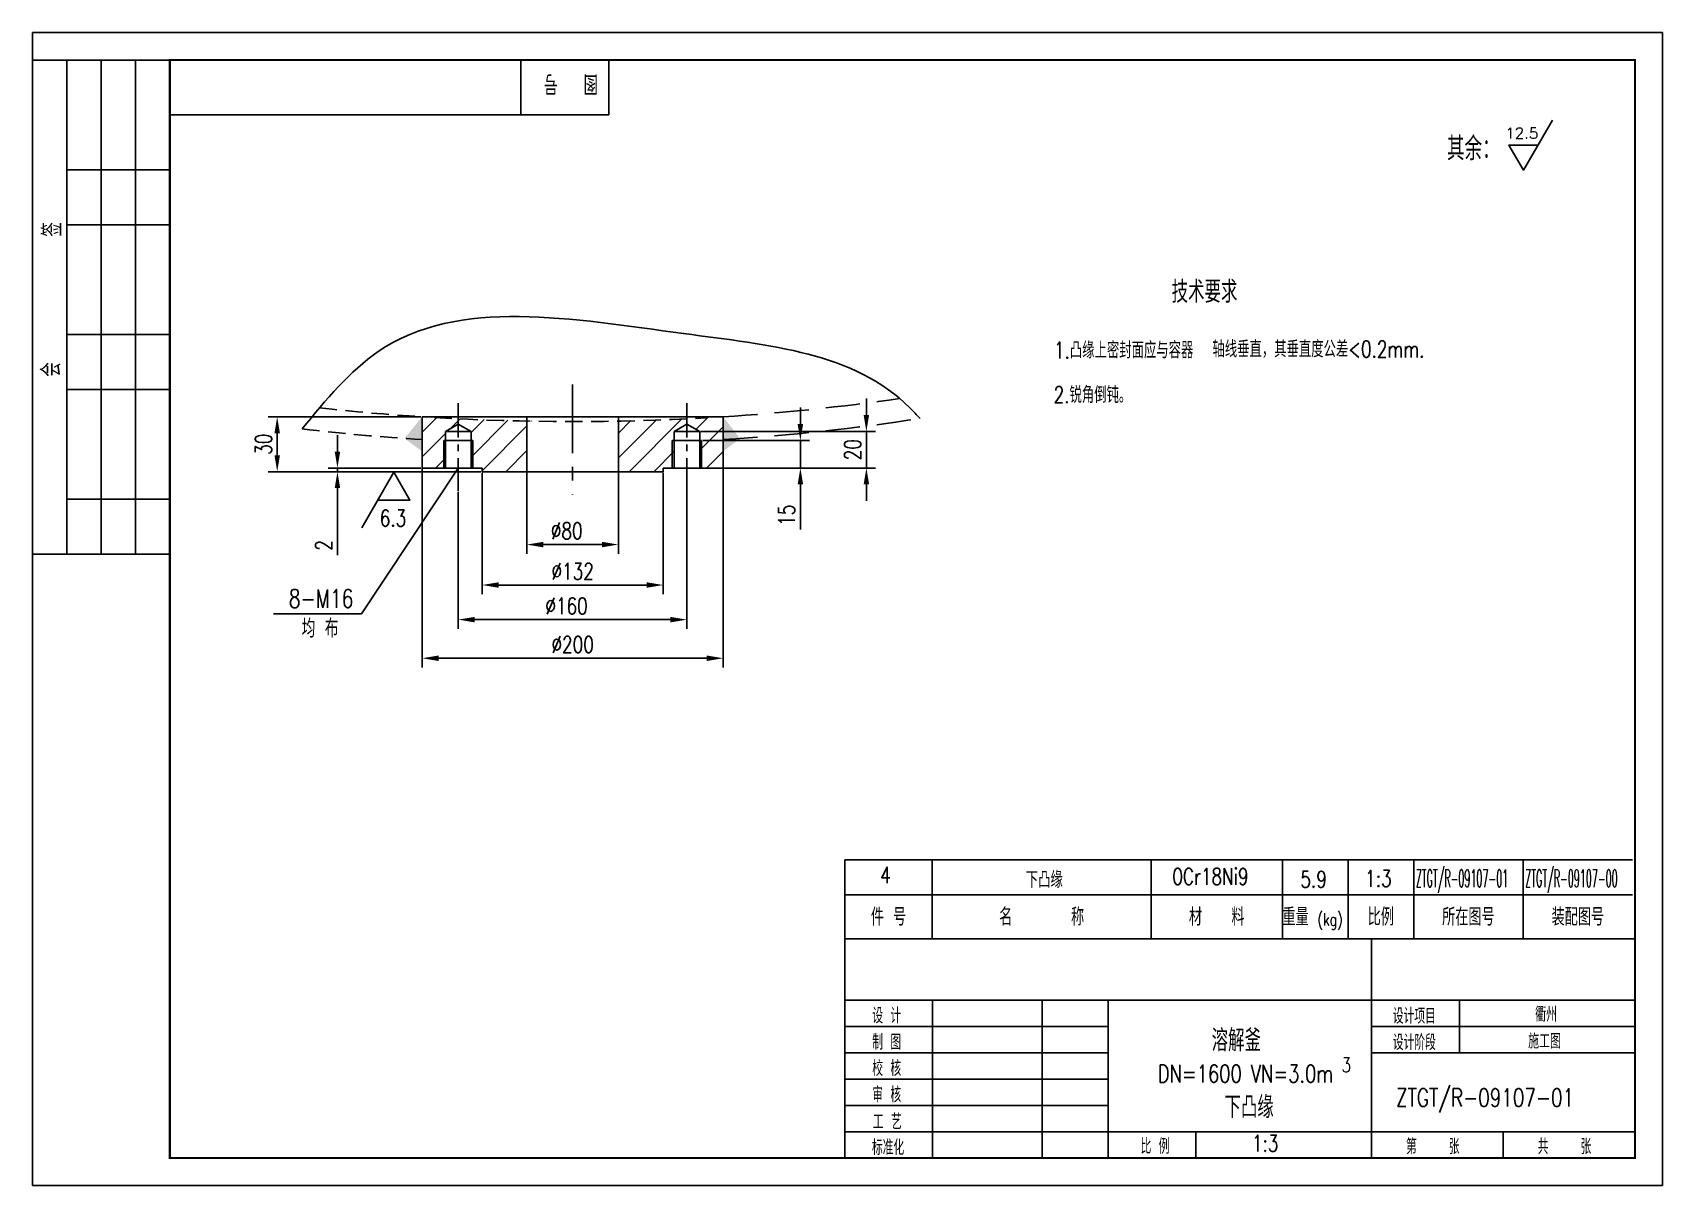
# Model space of a CAD drawing. Extents: x 6109 to 86747, y -17046 to 6992.
# Drawn here: x 42434 to 43325, y -4440 to -3810 of the extents above; entities that cross this region are included whole.
import ezdxf
from ezdxf.enums import TextEntityAlignment as Align

# ---------------------------------------------------------------- set-up
doc = ezdxf.new("R2010")
doc.units = 0
doc.header["$LTSCALE"] = 150
doc.header["$MEASUREMENT"] = 0
for name, pattern in [('CENTER', [2, 1.25, -0.25, 0.25, -0.25]), ('CONTINOUS', [0]), ('HIDDEN', [9.525, 6.35, -3.175]), ('HIDDEN2', [0.1875, 0.125, -0.0625])]:
    doc.linetypes.add(name, pattern=pattern)
doc.layers.get('0').update_dxf_attribs({"linetype": 'CONTINUOUS'})
doc.layers.get('DEFPOINTS').update_dxf_attribs({"linetype": 'CONTINUOUS'})
for name, color, linetype in [('1', 7, 'CONTINUOUS'), ('3', 7, 'CONTINUOUS'), ('4', 4, 'CONTINOUS'), ('8', 12, 'CONTINUOUS'), ('BZ', 7, 'CONTINUOUS'), ('HGJ', 1, 'CONTINUOUS'), ('HGJX', 2, 'CENTER'), ('HGJY', 7, 'CONTINUOUS'), ('JGHF', 5, 'CONTINUOUS'), ('K1', 4, 'CONTINUOUS'), ('MXB', 7, 'CONTINUOUS'), ('TANK', 1, 'CONTINUOUS'), ('ZXX', 2, 'CENTER')]:
    doc.layers.add(name, color=color, linetype=linetype)
doc.styles.add('HZ', font='txt', dxfattribs={"width": 0.75, "bigfont": 'hztxt'})
doc.styles.add('HZFS', font='simplex.shx', dxfattribs={"width": 0.75, "bigfont": 'hzfs.shx'})
doc.styles.get("Standard").update_dxf_attribs({"font": 'txt', "width": 0.75, "bigfont": 'hztxt.shx'})
doc.dimstyles.get("Standard").update_dxf_attribs({"dimtxt": 0.18, "dimasz": 0.18, "dimexe": 0.18, "dimexo": 0.0625, "dimgap": 0.09, "dimtad": 0, "dimtih": 1, "dimtoh": 1, "dimdec": 4, "dimzin": 0, "dimdsep": 46, "dimtxsty": 'Standard', "dimcen": 0.09, "dimadec": 0, "dimazin": 0, "dimtfac": 1, "dimtdec": 4, "dimtofl": 0, "dimtmove": 0, "dimatfit": 3, "dimfxl": 1, "dimtolj": 1, "dimtzin": 0, "dimarcsym": 0})

# ---------------------------------------------------------------- blocks, each defined once
blk = doc.blocks.new('*D390')
at = {"color": 0, "lineweight": -2}
for p, q in [((42600.54, -4038.79), (42600.54, -4029.79)), ((42646.17, -4047.79), (42595.54, -4047.79)), ((42646.17, -4049.79), (42595.54, -4049.79)), ((42600.54, -4047.79), (42600.54, -4049.79)), ((42600.54, -4058.79), (42600.54, -4095.34))]:
    blk.add_line(p, q, dxfattribs=at)
at = {"color": 0}
for points in [[(42599.04, -4038.79), (42602.04, -4038.79), (42600.54, -4047.79)], [(42599.04, -4058.79), (42602.04, -4058.79), (42600.54, -4049.79)]]:
    blk.add_solid(points, dxfattribs=at)
at = {"layer": 'DEFPOINTS', "color": 0}
for p in [(42600.54, -4049.79), (42646.8, -4047.79), (42646.8, -4049.79)]:
    blk.add_point(p, dxfattribs=at)
at = {"color": 0, "insert": (42593.04, -4090.09), "char_height": 9, "attachment_point": 5, "rotation": 90, "style": 'HZFS'}
blk.add_mtext('\\A1;2', dxfattribs=at)
blk = doc.blocks.new('*D391')
at = {"color": 0, "lineweight": -2}
for p, q in [((42646.17, -4019.79), (42562.62, -4019.79)), ((42567.62, -4028.79), (42567.62, -4040.79)), ((42679.01, -4049.79), (42562.62, -4049.79))]:
    blk.add_line(p, q, dxfattribs=at)
at = {"color": 0}
for points in [[(42566.12, -4028.79), (42569.12, -4028.79), (42567.62, -4019.79)], [(42566.12, -4040.79), (42569.12, -4040.79), (42567.62, -4049.79)]]:
    blk.add_solid(points, dxfattribs=at)
at = {"layer": 'DEFPOINTS', "color": 0}
for p in [(42646.8, -4019.79), (42567.62, -4049.79), (42679.63, -4049.79)]:
    blk.add_point(p, dxfattribs=at)
at = {"color": 0, "insert": (42560.12, -4034.79), "char_height": 9, "attachment_point": 5, "rotation": 90, "style": 'HZFS'}
blk.add_mtext('\\A1;30', dxfattribs=at)
blk = doc.blocks.new('HQ')
for p, q in [((-18.75, -90), (-18.75, 0)), ((-12.5, -90), (-12.5, 0)), ((-6.25, -90), (-6.25, 0)), ((64, -10), (64, 0)), ((80, -10), (80, 0)), ((0, -10), (80, -10)), ((-18.75, -20), (0, -20)), ((-18.75, -30), (0, -30)), ((-18.75, -50), (0, -50)), ((-18.75, -60), (0, -60)), ((-18.75, -80), (0, -80)), ((-25, -90), (0, -90))]:
    blk.add_line(p, q)
at = {"layer": 'K1', "color": 7}
blk.add_line((0, 0), (-25, 0), dxfattribs=at)
at = {"style": 'HZ', "width": 0.75}
for s, rotation, p in [('图  号', 180, (78.04, -2.6)), ('签', 90, (-19.68, -32.16)), ('会         ', 90, (-19.87, -57.68))]:
    blk.add_text(s, height=3.5, rotation=rotation, dxfattribs=at).set_placement(p)
blk = doc.blocks.new('*D392')
at = {"color": 0, "lineweight": -2}
for p, q in [((42853.63, -4023.79), (42853.63, -4014.79)), ((42800.26, -4032.79), (42858.63, -4032.79)), ((42853.63, -4032.79), (42853.63, -4047.79)), ((42802.66, -4047.79), (42858.63, -4047.79)), ((42853.63, -4056.79), (42853.63, -4081.44))]:
    blk.add_line(p, q, dxfattribs=at)
at = {"color": 0}
for points in [[(42852.13, -4023.79), (42855.13, -4023.79), (42853.63, -4032.79)], [(42852.13, -4056.79), (42855.13, -4056.79), (42853.63, -4047.79)]]:
    blk.add_solid(points, dxfattribs=at)
at = {"layer": 'DEFPOINTS', "color": 0}
for p in [(42799.63, -4032.79), (42802.04, -4047.79), (42853.63, -4047.79)]:
    blk.add_point(p, dxfattribs=at)
at = {"color": 0, "insert": (42846.13, -4073.62), "char_height": 9, "attachment_point": 5, "rotation": 90, "style": 'HZFS'}
blk.add_mtext('\\A1;15', dxfattribs=at)
blk = doc.blocks.new('*D393')
at = {"color": 0, "lineweight": -2}
for p, q in [((42889.71, -4018.79), (42889.71, -4009.79)), ((42799.26, -4027.79), (42894.71, -4027.79)), ((42889.71, -4027.79), (42889.71, -4047.79)), ((42800.26, -4047.79), (42894.71, -4047.79)), ((42889.71, -4056.79), (42889.71, -4065.79))]:
    blk.add_line(p, q, dxfattribs=at)
at = {"color": 0}
for points in [[(42888.21, -4018.79), (42891.21, -4018.79), (42889.71, -4027.79)], [(42888.21, -4056.79), (42891.21, -4056.79), (42889.71, -4047.79)]]:
    blk.add_solid(points, dxfattribs=at)
at = {"layer": 'DEFPOINTS', "color": 0}
for p in [(42798.63, -4027.79), (42799.63, -4047.79), (42889.71, -4047.79)]:
    blk.add_point(p, dxfattribs=at)
at = {"color": 0, "insert": (42882.21, -4037.79), "char_height": 9, "attachment_point": 5, "rotation": 90, "style": 'HZFS'}
blk.add_mtext('\\A1;20', dxfattribs=at)
blk = doc.blocks.new('*D394')
at = {"color": 0, "lineweight": -2}
for p, q in [((42704.13, -4050.42), (42704.13, -4094.63)), ((42754.13, -4048.46), (42754.13, -4094.63)), ((42713.13, -4089.63), (42745.13, -4089.63))]:
    blk.add_line(p, q, dxfattribs=at)
at = {"color": 0}
for points in [[(42713.13, -4088.13), (42713.13, -4091.13), (42704.13, -4089.63)], [(42745.13, -4088.13), (42745.13, -4091.13), (42754.13, -4089.63)]]:
    blk.add_solid(points, dxfattribs=at)
at = {"layer": 'DEFPOINTS', "color": 0}
for p in [(42704.13, -4049.79), (42754.13, -4047.83), (42754.13, -4089.63)]:
    blk.add_point(p, dxfattribs=at)
at = {"color": 0, "insert": (42725.88, -4082.13), "char_height": 9, "attachment_point": 5, "style": 'HZFS'}
blk.add_mtext('\\A1;%%C80', dxfattribs=at)
blk = doc.blocks.new('*D395')
at = {"color": 0, "lineweight": -2}
for p, q in [((42679.63, -4050.42), (42679.63, -4116.74)), ((42778.63, -4050.42), (42778.63, -4116.74)), ((42688.63, -4111.74), (42769.63, -4111.74))]:
    blk.add_line(p, q, dxfattribs=at)
at = {"color": 0}
for points in [[(42688.63, -4110.24), (42688.63, -4113.24), (42679.63, -4111.74)], [(42769.63, -4110.24), (42769.63, -4113.24), (42778.63, -4111.74)]]:
    blk.add_solid(points, dxfattribs=at)
at = {"layer": 'DEFPOINTS', "color": 0}
for p in [(42679.63, -4049.79), (42778.63, -4049.79), (42778.63, -4111.74)]:
    blk.add_point(p, dxfattribs=at)
at = {"color": 0, "insert": (42729.13, -4104.24), "char_height": 9, "attachment_point": 5, "style": 'HZFS'}
blk.add_mtext('\\A1;%%C132', dxfattribs=at)
blk = doc.blocks.new('*D396')
at = {"color": 0, "lineweight": -2}
for p, q in [((42646.8, -4047.79), (42646.8, -4156.75)), ((42811.46, -4047.79), (42811.46, -4156.75)), ((42655.8, -4151.75), (42802.46, -4151.75))]:
    blk.add_line(p, q, dxfattribs=at)
at = {"color": 0}
for points in [[(42655.8, -4150.25), (42655.8, -4153.25), (42646.8, -4151.75)], [(42802.46, -4150.25), (42802.46, -4153.25), (42811.46, -4151.75)]]:
    blk.add_solid(points, dxfattribs=at)
at = {"layer": 'DEFPOINTS', "color": 0}
for p in [(42646.8, -4047.16), (42811.46, -4047.17), (42811.46, -4151.75)]:
    blk.add_point(p, dxfattribs=at)
at = {"color": 0, "insert": (42729.13, -4144.25), "char_height": 9, "attachment_point": 5, "style": 'HZFS'}
blk.add_mtext('\\A1;%%C200', dxfattribs=at)
blk = doc.blocks.new('*D397')
at = {"color": 0, "lineweight": -2}
for p, q in [((42666.63, -4060.83), (42666.63, -4135.65)), ((42791.63, -4060.83), (42791.63, -4135.65)), ((42675.63, -4130.65), (42782.63, -4130.65))]:
    blk.add_line(p, q, dxfattribs=at)
at = {"color": 0}
for points in [[(42675.63, -4129.15), (42675.63, -4132.15), (42666.63, -4130.65)], [(42782.63, -4129.15), (42782.63, -4132.15), (42791.63, -4130.65)]]:
    blk.add_solid(points, dxfattribs=at)
at = {"layer": 'DEFPOINTS', "color": 0}
for p in [(42666.63, -4060.2), (42791.63, -4060.2), (42791.63, -4130.65)]:
    blk.add_point(p, dxfattribs=at)
at = {"color": 0, "insert": (42725.81, -4123.15), "char_height": 9, "attachment_point": 5, "style": 'HZFS'}
blk.add_mtext('\\A1;%%C160', dxfattribs=at)

msp = doc.modelspace()

# ---------------------------------------------------------------- hatches: boundary and pattern name
h = msp.add_hatch()
h.set_pattern_fill('ANSI31', color=256, scale=3, style=0)
h.set_pattern_definition([(45, (15357.681, -1763.349), (-6.735192, 6.735192), [])])
h.paths.add_polyline_path([(42666.63004, -4023.7523), (42666.63004, -4019.79375), (42646.79718, -4019.79375), (42646.79718, -4047.79375), (42658.63004, -4047.79375), (42658.63004, -4032.79375), (42659.63004, -4032.79375), (42659.63004, -4027.79375)])
h.paths.add_polyline_path([(42659.63004, -4032.79375), (42658.63004, -4032.79375), (42658.63004, -4047.79375), (42659.63004, -4047.79375)], flags=16)
h.paths.add_polyline_path([(42674.63004, -4032.79375), (42673.63004, -4032.79375), (42673.63004, -4047.79375), (42674.63004, -4047.79375)], flags=16)
edge = h.paths.add_edge_path()
edge.add_line((42674.63004, -4047.79375), (42679.63004, -4047.79375))
edge.add_line((42679.63004, -4047.79375), (42679.63004, -4049.79375))
edge.add_line((42679.63004, -4049.79375), (42704.13004, -4049.79375))
edge.add_line((42704.13004, -4049.79375), (42704.13004, -4022.17101))
edge.add_ellipse((42729.13004, -3697.41148), major_axis=(650, 0), ratio=0.5, start_angle=-95.51773437, end_angle=-92.2042275, ccw=False)
edge.add_line((42666.63004, -4020.90559), (42666.63004, -4023.7523))
edge.add_line((42666.63004, -4023.7523), (42673.63004, -4027.79375))
edge.add_line((42673.63004, -4027.79375), (42673.63004, -4032.79375))
edge.add_line((42673.63004, -4032.79375), (42674.63004, -4032.79375))
edge.add_line((42674.63004, -4032.79375), (42674.63004, -4047.79375))
edge = h.paths.add_edge_path()
edge.add_line((42783.63004, -4032.79375), (42784.63004, -4032.79375))
edge.add_line((42784.63004, -4032.79375), (42784.63004, -4027.79375))
edge.add_line((42784.63004, -4027.79375), (42791.63004, -4023.7523))
edge.add_line((42791.63004, -4023.7523), (42791.63004, -4020.90559))
edge.add_ellipse((42729.13004, -3697.41148), major_axis=(650, 0), ratio=0.5, start_angle=-87.7957725, end_angle=-84.48226563, ccw=False)
edge.add_line((42754.13004, -4022.17101), (42754.13004, -4049.79375))
edge.add_line((42754.13004, -4049.79375), (42778.63004, -4049.79375))
edge.add_line((42778.63004, -4049.79375), (42778.63004, -4047.79375))
edge.add_line((42778.63004, -4047.79375), (42783.63004, -4047.79375))
edge.add_line((42783.63004, -4047.79375), (42783.63004, -4032.79375))
h.paths.add_polyline_path([(42783.63004, -4047.79375), (42784.63004, -4047.79375), (42784.63004, -4032.79375), (42783.63004, -4032.79375)], flags=16)
h.paths.add_polyline_path([(42798.63004, -4047.79375), (42799.63004, -4047.79375), (42799.63004, -4032.79375), (42798.63004, -4032.79375)])
h.paths.add_polyline_path([(42799.63004, -4047.79375), (42811.46291, -4047.79375), (42811.46291, -4019.79375), (42791.63004, -4019.79375), (42791.63004, -4023.7523), (42798.63004, -4027.79375), (42798.63004, -4032.79375), (42799.63004, -4032.79375)])

# ---------------------------------------------------------------- linework, layer by layer
for p, q in [((42433.89468, -3809.83795), (42433.89468, -4439.83795)), ((43324.89468, -3809.83795), (42433.89468, -3809.83795)), ((43324.89468, -4439.83795), (43324.89468, -3809.83795)), ((42658.63004, -4032.79375), (42658.63004, -4047.79375)), ((42674.63004, -4032.79375), (42674.63004, -4047.79375)), ((42783.63004, -4032.79375), (42783.63004, -4047.79375)), ((42799.63004, -4032.79375), (42799.63004, -4047.79375)), ((42666.63004, -4047.79375), (42613.78527, -4127.48934)), ((42613.78527, -4127.48934), (42565.56737, -4127.48934)), ((42433.89468, -4439.83795), (43324.89468, -4439.83795))]:
    msp.add_line(p, q)
msp.add_spline([(42581.2137, -4026.39185), (42622.87695, -3984.1371), (42789.78672, -3974.3241), (42913.49637, -4014.88442), (42919.07328, -4020.74269)], degree=3)
at = {"layer": '1', "color": 1}
for q in [(42877.89468, -4425.03066), (43309.89468, -4305.03066)]:
    msp.add_line((42877.89468, -4305.03066), q, dxfattribs=at)
at = {"layer": '3'}
for p, q in [((43165.89468, -4425.03066), (43165.89468, -4305.03066)), ((42877.89468, -4338.63066), (43309.89468, -4338.63066)), ((42925.89468, -4425.03066), (42925.89468, -4338.63066)), ((42985.89468, -4425.03066), (42985.89468, -4338.63066)), ((43021.89468, -4425.03066), (43021.89468, -4338.63066)), ((43214.00843, -4338.63066), (43214.00843, -4367.43066)), ((42877.89468, -4353.03066), (43021.89468, -4353.03066)), ((43165.89468, -4353.03066), (43309.89468, -4353.03066)), ((42877.89468, -4367.43066), (43021.89468, -4367.43066)), ((43165.89468, -4367.43066), (43309.89468, -4367.43066)), ((42877.89468, -4381.83066), (43021.89468, -4381.83066)), ((42877.89468, -4396.23066), (43021.89468, -4396.23066)), ((42877.89468, -4410.63066), (43309.89468, -4410.63066)), ((43069.89468, -4410.63066), (43069.89468, -4425.03066)), ((43237.89468, -4410.63066), (43237.89468, -4425.03066))]:
    msp.add_line(p, q, dxfattribs=at)
at = {"layer": '4', "const_width": 1.2}
msp.add_lwpolyline([(43309.89468, -4424.83795), (43309.89468, -3824.83795), (42508.89468, -3824.83795), (42508.89468, -4424.83795)], close=True, dxfattribs=at)
at = {"layer": 'BZ'}
for points in [[(43256.81225, -3871.31026), (43240.99385, -3871.31026), (43248.90305, -3885.0094), (43264.72145, -3857.61112)], [(42622.61082, -4065.33012), (42640.16082, -4065.33012), (42631.38582, -4050.13137), (42613.83582, -4080.52887)]]:
    msp.add_lwpolyline(points, dxfattribs=at)
at = {"layer": 'HGJ'}
for p, q in [((42877.89468, -4261.96356), (43308.56572, -4261.96356)), ((42877.89468, -4305.03066), (42877.89468, -4261.96356))]:
    msp.add_line(p, q, dxfattribs=at)
at = {"layer": 'HGJX', "ltscale": 0.2}
msp.add_line((42729.13004, -4002.16387), (42729.13004, -4062.20434), dxfattribs=at)
at = {"layer": 'HGJY'}
for p, q in [((42925.74702, -4305.03066), (42925.74702, -4261.96356)), ((43045.37787, -4305.03066), (43045.37787, -4261.96356)), ((43117.15637, -4305.03066), (43117.15637, -4261.96356)), ((43153.04563, -4305.03066), (43153.04563, -4261.96356)), ((43188.93488, -4305.03066), (43188.93488, -4261.96356)), ((43248.7503, -4305.03066), (43248.7503, -4261.96356)), ((42877.89468, -4281.10449), (43308.56572, -4281.10449))]:
    msp.add_line(p, q, dxfattribs=at)
at = {"layer": 'JGHF'}
for points in [[(42646.79718, -4019.79375), (42637.26478, -4031.65103), (42646.79718, -4038.64065)], [(42811.46291, -4019.79375), (42820.64239, -4031.67616), (42811.46291, -4038.64065)]]:
    msp.add_solid(points, dxfattribs=at)
at = {"layer": 'TANK'}
for p, q in [((42646.79718, -4019.79375), (42646.79718, -4047.79375)), ((42729.29718, -4019.79375), (42646.79718, -4019.79375)), ((42666.63004, -4023.7523), (42659.63004, -4027.79375)), ((42666.63004, -4023.7523), (42673.63004, -4027.79375)), ((42704.13004, -4019.79375), (42704.13004, -4049.79375)), ((42728.96291, -4019.79375), (42811.46291, -4019.79375)), ((42754.13004, -4019.79375), (42754.13004, -4049.79375)), ((42791.63004, -4023.7523), (42784.63004, -4027.79375)), ((42791.63004, -4023.7523), (42798.63004, -4027.79375)), ((42811.46291, -4019.79375), (42811.46291, -4047.79375)), ((42674.63004, -4032.79375), (42658.63004, -4032.79375)), ((42659.63004, -4027.79375), (42673.63004, -4027.79375)), ((42659.63004, -4027.79375), (42659.63004, -4047.79375)), ((42673.63004, -4027.79375), (42673.63004, -4047.79375)), ((42783.63004, -4032.79375), (42799.63004, -4032.79375)), ((42798.63004, -4027.79375), (42784.63004, -4027.79375)), ((42784.63004, -4027.79375), (42784.63004, -4047.79375)), ((42798.63004, -4027.79375), (42798.63004, -4047.79375)), ((42679.63004, -4047.79375), (42646.79718, -4047.79375)), ((42679.63004, -4047.79375), (42679.63004, -4049.79375)), ((42778.63004, -4049.79375), (42679.63004, -4049.79375)), ((42778.63004, -4047.79375), (42811.46291, -4047.79375)), ((42778.63004, -4047.79375), (42778.63004, -4049.79375))]:
    msp.add_line(p, q, dxfattribs=at)
at = {"layer": 'TANK', "color": 7, "linetype": 'HIDDEN', "ltscale": 0.01}
for major_axis, ratio, start_param, end_param in [((650, 0), 0.5, 4.497863817, 4.585381855), ((-662.5, 0), 0.509433962, 1.345628503, 1.446198163), ((650, 0), 0.5, -1.687281371, -1.458387884)]:
    msp.add_ellipse((42729.13004, -3697.41148), major_axis=major_axis, ratio=ratio, start_param=start_param, end_param=end_param, dxfattribs=at)
at = {"layer": 'TANK', "color": 7, "linetype": 'HIDDEN2'}
for major_axis, ratio, start_param, end_param in [((650, 0), 0.5, -1.443789202, -1.291982868), ((662.5, 0), 0.509433962, -1.446198163, -1.280008811)]:
    msp.add_ellipse((42729.13004, -3697.41148), major_axis=major_axis, ratio=ratio, start_param=start_param, end_param=end_param, dxfattribs=at)
at = {"layer": 'ZXX', "ltscale": 0.1}
for p, q in [((42666.63004, -4012.3854), (42666.63004, -4060.20197)), ((42791.63004, -4012.3854), (42791.63004, -4060.20197)), ((42791.63004, -4012.3854), (42791.63004, -4072.05731))]:
    msp.add_line(p, q, dxfattribs=at)

# ---------------------------------------------------------------- block references
at = {"xscale": 3, "yscale": 3, "zscale": 3}
msp.add_blockref('HQ', (42508.89468, -3824.83795), dxfattribs=at)

# ---------------------------------------------------------------- texts
at = {"style": 'HZFS', "width": 0.75}
for s, p in [('8-M16', (42591.60984, -4119.1302)), ('均 布', (42591.03201, -4134.91541))]:
    msp.add_text(s, height=10, dxfattribs=at).set_placement(p, align=Align.MIDDLE)
for s, height, p in [('衢州', 8, (43261.3327, -4350.39019)), ('1:3', 9, (43107.75251, -4421.37575))]:
    msp.add_text(s, height=height, dxfattribs=at).set_placement(p, align=Align.CENTER)
for s, height, p in [('施工图', 8, (43251.44961, -4365.03011)), ('3', 8, (43149.51865, -4378.01879)), ('ZTGT/R-09107-01', 9.8304, (43179.31162, -4396.79458))]:
    msp.add_text(s, height=height, dxfattribs=at).set_placement(p)
at = {"layer": '8', "color": 7, "style": 'HZFS', "width": 0.7}
for s, p in [('设 计', (42892.95193, -4351.31072)), ('设计项目', (43177.52873, -4351.4932)), ('制 图', (42892.95193, -4365.71072)), ('设计阶段', (43177.52873, -4365.8932)), ('校 核', (42892.95193, -4380.11072)), ('审 核', (42892.95193, -4394.51072)), ('工 艺', (42893.28593, -4409.25471)), ('标准化', (42892.74615, -4423.31072)), ('比 例', (43039.61577, -4422.63066)), ('第    张', (43184.73099, -4422.79317)), ('共    张', (43256.73099, -4422.79317))]:
    msp.add_text(s, height=8.4, dxfattribs=at).set_placement(p)
at = {"layer": 'BZ', "style": 'HZFS', "width": 0.75}
for s, height, p in [('其余：', 12.8, (43221.52084, -3879.59864)), ('6.3', 9, (42630.93225, -4079.69076))]:
    msp.add_text(s, height=height, dxfattribs=at).set_placement(p, align=Align.CENTER)
at = {"layer": 'BZ', "style": 'HZFS'}
msp.add_text('12.5', height=6, dxfattribs=at).set_placement((43248.0418, -3867.79795), align=Align.CENTER)
at = {"layer": 'HGJY', "style": 'HZFS'}
for s, height, width, p in [('技术要求', 12, 0.75, (43056.58732, -3957.49319)), ('1.凸缘上密封面应与容器', 9, 0.75, (42992.28811, -3987.90322)), ('轴线垂直，其垂直度公差<0.2mm.', 9, 0.75, (43078.91344, -3987.30879)), ('2.锐角倒钝。', 9, 0.75, (42992.09802, -4012.25741)), ('ZTGT/R-09107-01', 9.5704676, 0.4, (43190.07512, -4276.81918)), ('ZTGT/R-09107-00', 9.5704676, 0.4, (43249.89054, -4276.81918)), ('重量', 9.570468, 0.75, (43117.15637, -4297.85281)), ('(kg)', 6.699327, 0.75, (43136.29731, -4297.85281))]:
    msp.add_text(s, height=height, dxfattribs=dict(at, width=width)).set_placement(p)
at = {"layer": 'HGJY', "style": 'HZFS', "width": 0.75}
for s, p in [('4', (42900.18097, -4270.24134)), ('下凸缘', (42986.98948, -4272.29646)), ('0Cr18Ni9', (43077.81095, -4270.82115))]:
    msp.add_text(s, height=9, dxfattribs=at).set_placement(p, align=Align.MIDDLE)
for s, height, p in [('1:3', 9, (43169.61291, -4276.63382)), ('5.9', 9, (43134.21769, -4277.06951)), ('件 号', 9.570468, (42901.82085, -4297.85281)), ('名      称', 9.570468, (42985.56244, -4297.85281)), ('材   料', 9.570468, (43081.26712, -4297.85281)), ('比例', 9.570468, (43170.99025, -4297.85281)), ('所在图号', 9.570468, (43218.84259, -4297.85281)), ('装配图号', 9.570468, (43278.65801, -4297.85281))]:
    msp.add_text(s, height=height, dxfattribs=at).set_placement(p, align=Align.CENTER)
at = {"layer": 'MXB', "style": 'HZFS', "width": 0.75}
msp.add_text('溶解釜', height=12, dxfattribs=at).set_placement((43078.43849, -4366.61712))
for s, height, p in [('DN=1600 VN=3.0m', 9.6, (43096.98462, -4383.60009)), ('下凸缘', 12, (43098.94093, -4403.04462))]:
    msp.add_text(s, height=height, dxfattribs=at).set_placement(p, align=Align.CENTER)

# ---------------------------------------------------------------- dimensions: what is measured, and where the dimension line sits
for base, p1, p2, text, picture, middle in [((42889.71153, -4047.79375), (42798.63004, -4027.79375), (42799.63004, -4047.79375), '20', '*D393', (42882.21153, -4037.79375)), ((42853.63398, -4047.79375), (42799.63004, -4032.79375), (42802.03805, -4047.79375), '15', '*D392', (42846.13398, -4073.61518)), ((42567.62139, -4049.79375), (42646.79718, -4019.79375), (42679.63004, -4049.79375), '30', '*D391', (42560.12139, -4034.79375))]:
    dim = msp.add_linear_dim(base=base, p1=p1, p2=p2, angle=90, text=text, dimstyle='Standard', override={"dimtxt": 9, "dimasz": 9, "dimexe": 5, "dimexo": 0.625, "dimgap": 3, "dimtad": 1, "dimtih": 0, "dimtoh": 0, "dimdec": 0, "dimzin": 8, "dimlunit": 6, "dimtxsty": 'HZFS', "dimcen": 2.5, "dimtdec": 0, "dimtofl": 1})
    dim.commit()
    dim.dimension.update_dxf_attribs({"geometry": picture, "text_midpoint": middle})
dim = msp.add_linear_dim(base=(42600.5408, -4049.79375), p1=(42646.79718, -4047.79375), p2=(42646.79718, -4049.79375), angle=90, text='2', dimstyle='Standard', override={"dimtxt": 9, "dimasz": 9, "dimexe": 5, "dimexo": 0.625, "dimgap": 3, "dimtad": 1, "dimtih": 0, "dimtoh": 0, "dimdec": 0, "dimzin": 8, "dimlunit": 6, "dimtxsty": 'HZFS', "dimcen": 2.5, "dimtdec": 0, "dimtofl": 1})
dim.commit()
dim.dimension.update_dxf_attribs({"geometry": '*D390', "text_midpoint": (42600.5408, -4090.09483), "dimtype": 160})
for base, p1, p2, text, picture, middle in [((42811.46291, -4151.75307), (42646.79718, -4047.16138), (42811.46291, -4047.16875), '%%C200', '*D396', (42729.13004, -4144.25307)), ((42778.63004, -4111.74222), (42679.63004, -4049.79375), (42778.63004, -4049.79375), '%%C132', '*D395', (42729.13004, -4104.24222))]:
    dim = msp.add_linear_dim(base=base, p1=p1, p2=p2, text=text, dimstyle='Standard', override={"dimtxt": 9, "dimasz": 9, "dimexe": 5, "dimexo": 0.625, "dimgap": 3, "dimtad": 1, "dimtih": 0, "dimtoh": 0, "dimdec": 0, "dimzin": 8, "dimlunit": 6, "dimtxsty": 'HZFS', "dimcen": 2.5, "dimtdec": 0, "dimtofl": 1})
    dim.commit()
    dim.dimension.update_dxf_attribs({"geometry": picture, "text_midpoint": middle})
for base, p1, p2, text, picture, middle in [((42754.13004, -4089.63141), (42704.13004, -4049.79375), (42754.13004, -4047.83125), '%%C80', '*D394', (42725.87959, -4089.63141)), ((42791.63004, -4130.65067), (42666.63004, -4060.20197), (42791.63004, -4060.20197), '%%C160', '*D397', (42725.80898, -4130.65067))]:
    dim = msp.add_linear_dim(base=base, p1=p1, p2=p2, text=text, dimstyle='Standard', override={"dimtxt": 9, "dimasz": 9, "dimexe": 5, "dimexo": 0.625, "dimgap": 3, "dimtad": 1, "dimtih": 0, "dimtoh": 0, "dimdec": 0, "dimzin": 8, "dimlunit": 6, "dimtxsty": 'HZFS', "dimcen": 2.5, "dimtdec": 0, "dimtofl": 1})
    dim.commit()
    dim.dimension.update_dxf_attribs({"geometry": picture, "text_midpoint": middle, "dimtype": 160})

doc.saveas('drawing.dxf')
